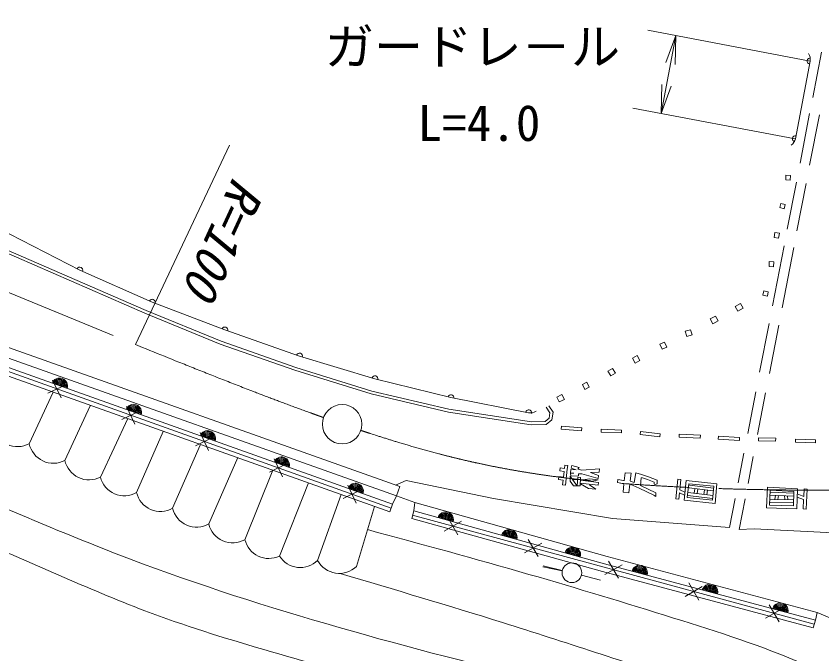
# Model space of a CAD drawing. Units: millimetres, scale not verified. Extents: x 40000 to 680000, y 20000 to 380000.
# Drawn here: x 149702 to 190614, y 262863 to 295236 of the extents above; entities that cross this region are included whole.
import ezdxf
from ezdxf.enums import TextEntityAlignment as Align

# ---------------------------------------------------------------- set-up
doc = ezdxf.new("R2010")
doc.units = ezdxf.units.MM
doc.header["$LTSCALE"] = 1000
doc.linetypes.add('CHAIN', pattern=[18.5, 12, -1.5, 3.5, -1.5])
for name, color, linetype, lineweight in [('M-BGD', 7, 'Continuous', 13), ('M-BGD-RSTR', 3, 'Continuous', 13), ('M-BMK', 2, 'CHAIN', 13), ('M-STR-HTXT', 7, 'Continuous', 13), ('M-STR-STR3', 7, 'Continuous', 13), ('M-TTL', 7, 'Continuous', 13)]:
    doc.layers.add(name, color=color, linetype=linetype, lineweight=lineweight)
doc.styles.add('ＭＳ ゴシック', font='')
doc.styles.get('ＭＳ ゴシック').set_extended_font_data('MS Gothic')

# ---------------------------------------------------------------- blocks, each defined once
blk = doc.blocks.new('open_arrow')
at = {"color": 0, "linetype": 'Continuous', "lineweight": -2}
blk.add_lwpolyline([(7.5, 1.25), (0, 0), (7.5, -1.25)], dxfattribs=at)

msp = doc.modelspace()

# ---------------------------------------------------------------- linework, layer by layer
at = {"layer": 'M-BGD'}
for p, q in [((190149, 291108), (190595, 293412)), ((190015, 292956), (189266, 289011)), ((189503, 287769), (189991, 290293)), ((189992, 287668), (190486, 290219)), ((188776, 286919), (188790, 287154)), ((189005, 286904), (188776, 286919)), ((188790, 287154), (189020, 287140)), ((188853, 284413), (189318, 286815)), ((189020, 287140), (189005, 286904)), ((152933, 282348), (144947, 286428)), ((189348, 284336), (189814, 286745)), ((188474, 285518), (188526, 285721)), ((188526, 285721), (188749, 285665)), ((188749, 285665), (188697, 285461)), ((156245, 280154), (144384, 285315)), ((156303, 280292), (144443, 285453)), ((188697, 285461), (188474, 285518)), ((188189, 283996), (188227, 284249)), ((188416, 283962), (188189, 283996)), ((188227, 284249), (188454, 284215)), ((188454, 284215), (188416, 283962)), ((188101, 280523), (188691, 283574)), ((188590, 280421), (189184, 283489)), ((187932, 282521), (187944, 282773)), ((187944, 282773), (188174, 282762)), ((188174, 282762), (188162, 282510)), ((156609, 280717), (152933, 282348)), ((188162, 282510), (187932, 282521)), ((187623, 281071), (187668, 281283)), ((187848, 281023), (187623, 281071)), ((187668, 281283), (187893, 281236)), ((187893, 281236), (187848, 281023)), ((160302, 279305), (156609, 280717)), ((186206, 280501), (186476, 280654)), ((186476, 280654), (186614, 280410)), ((160120, 278730), (156303, 280292)), ((186344, 280258), (186206, 280501)), ((186614, 280410), (186344, 280258)), ((160066, 278589), (156245, 280154)), ((184943, 279865), (185205, 280012)), ((185081, 279621), (184943, 279865)), ((185205, 280012), (185343, 279769)), ((185343, 279769), (185081, 279621)), ((187452, 277170), (187929, 279638)), ((187946, 277093), (188420, 279543)), ((146639, 279354), (169177, 271353)), ((164087, 277979), (160302, 279305)), ((183677, 279237), (183941, 279320)), ((183761, 278970), (183677, 279237)), ((184025, 279053), (183761, 278970)), ((183941, 279320), (184025, 279053)), ((146462, 278887), (169010, 270882)), ((163898, 277404), (160120, 278730)), ((182385, 278584), (182620, 278690)), ((182620, 278690), (182734, 278434)), ((168743, 270263), (146149, 278314)), ((146280, 278468), (168812, 270458)), ((163851, 277262), (160066, 278589)), ((182499, 278329), (182385, 278584)), ((182734, 278434), (182499, 278329)), ((146137, 278094), (168678, 270081)), ((167923, 276824), (164087, 277979)), ((181006, 277873), (181242, 278001)), ((181139, 277626), (181006, 277873)), ((181242, 278001), (181376, 277755)), ((167766, 276203), (163898, 277404)), ((181376, 277755), (181139, 277626)), ((167726, 276058), (163851, 277262)), ((179748, 277207), (179977, 277354)), ((179900, 276972), (179748, 277207)), ((180129, 277119), (179900, 276972)), ((179977, 277354), (180129, 277119)), ((151555, 276763), (151984, 275859)), ((171779, 275870), (167923, 276824)), ((178451, 276541), (178685, 276654)), ((178685, 276654), (178806, 276401)), ((150366, 273532), (151588, 276152)), ((151318, 276097), (152221, 276526)), ((171681, 275280), (167766, 276203)), ((178572, 276289), (178451, 276541)), ((178806, 276401), (178572, 276289)), ((186849, 274054), (187258, 276168)), ((171653, 275133), (167726, 276058)), ((175724, 275101), (171779, 275870)), ((177157, 275900), (177417, 276027)), ((177280, 275649), (177157, 275900)), ((177540, 275775), (177280, 275649)), ((177417, 276027), (177540, 275775)), ((187347, 273997), (187756, 276111)), ((152178, 272686), (153462, 275453)), ((155302, 275428), (155731, 274524)), ((176619, 275379), (176808, 275094)), ((176744, 275462), (176965, 275128)), ((155065, 274762), (155968, 275190)), ((175855, 274490), (171653, 275133)), ((175865, 274640), (171681, 275280)), ((176808, 275094), (176766, 274824)), ((176965, 275128), (176906, 274746)), ((153983, 271840), (155367, 274804)), ((176563, 274652), (175865, 274640)), ((176766, 274824), (176563, 274652)), ((176906, 274746), (176620, 274503)), ((155815, 271053), (157165, 274158)), ((176620, 274503), (175855, 274490)), ((177378, 274276), (177390, 274425)), ((178411, 274191), (177378, 274276)), ((177390, 274425), (178423, 274340)), ((178423, 274340), (178411, 274191)), ((179405, 274115), (179411, 274265)), ((180439, 274077), (179405, 274115)), ((179411, 274265), (180445, 274227)), ((180445, 274227), (180439, 274077)), ((181389, 273993), (181405, 274143)), ((181405, 274143), (182410, 274034)), ((158812, 273427), (159715, 273855)), ((159049, 274093), (159478, 273189)), ((182394, 273885), (181389, 273993)), ((182410, 274034), (182394, 273885)), ((183363, 273864), (183370, 274014)), ((184436, 273814), (183363, 273864)), ((183370, 274014), (184443, 273964)), ((184443, 273964), (184436, 273814)), ((185355, 273757), (185364, 273907)), ((186423, 273690), (185355, 273757)), ((185364, 273907), (186433, 273839)), ((186433, 273839), (186423, 273690)), ((187387, 273684), (187391, 273834)), ((187391, 273834), (188268, 273809)), ((188268, 273809), (188263, 273659)), ((189269, 273607), (189273, 273757)), ((189273, 273757), (190295, 273731)), ((190295, 273731), (190291, 273581)), ((157649, 270255), (159042, 273458)), ((188263, 273659), (187387, 273684)), ((190291, 273581), (189269, 273607)), ((186365, 271552), (186655, 273054)), ((186865, 271505), (187132, 272883)), ((159484, 269458), (160952, 272836)), ((162559, 272092), (163462, 272520)), ((162796, 272758), (163225, 271854)), ((161316, 268660), (162743, 272185)), ((177300, 272151), (177320, 272299)), ((177522, 272122), (177300, 272151)), ((177320, 272299), (177539, 272271)), ((177490, 271836), (177522, 272122)), ((177539, 272271), (177558, 272439)), ((177558, 272439), (177707, 272422)), ((177686, 272239), (177595, 271427)), ((177707, 272422), (177686, 272239)), ((177863, 272229), (177854, 272044)), ((178130, 272206), (177863, 272229)), ((177914, 272429), (177885, 272293)), ((177885, 272293), (178130, 272206)), ((177914, 272429), (178287, 272317)), ((178287, 272317), (178220, 272238)), ((178220, 272238), (178426, 272193)), ((178426, 272193), (179321, 272257)), ((179300, 272094), (178858, 272072)), ((178858, 272072), (179269, 271926)), ((179321, 272257), (179300, 272094)), ((180583, 271648), (180628, 272061)), ((180628, 272061), (180927, 272028)), ((169502, 271664), (168970, 271427)), ((173948, 270748), (169502, 271664)), ((177245, 271719), (177266, 271868)), ((177473, 271687), (177245, 271719)), ((177266, 271868), (177490, 271836)), ((177446, 271444), (177473, 271687)), ((177868, 271883), (177854, 272044)), ((177854, 272044), (178015, 272038)), ((178255, 271895), (177868, 271883)), ((178120, 271474), (177949, 271722)), ((178188, 271398), (178214, 271826)), ((178214, 271826), (178364, 271817)), ((178433, 272003), (178251, 271998)), ((178251, 271998), (178255, 271895)), ((178364, 271817), (178338, 271389)), ((178360, 271677), (179273, 271568)), ((179260, 271760), (178433, 272003)), ((179269, 271926), (179260, 271760)), ((180257, 271708), (180230, 271560)), ((180257, 271708), (180536, 271656)), ((180927, 272028), (180884, 271643)), ((181081, 271555), (181160, 272057)), ((181160, 272057), (181450, 271969)), ((181446, 271806), (181397, 271413)), ((181447, 271812), (181757, 271707)), ((181450, 271969), (181808, 271848)), ((181757, 271707), (182097, 271580)), ((181808, 271848), (182245, 271686)), ((182245, 271686), (182249, 271491)), ((183197, 270735), (183299, 271733)), ((183299, 271733), (183448, 271718)), ((183448, 271718), (183395, 271190)), ((183615, 270660), (183726, 271667)), ((183726, 271667), (185288, 271502)), ((163076, 267831), (164550, 271548)), ((166543, 271423), (166972, 270519)), ((169177, 271353), (169010, 270882)), ((177595, 271427), (177446, 271444)), ((177996, 271389), (177825, 271637)), ((177996, 271389), (178188, 271398)), ((178120, 271474), (178188, 271398)), ((178338, 271389), (178188, 271398)), ((178342, 271528), (179255, 271419)), ((178758, 271262), (178362, 271488)), ((179144, 271230), (178758, 271262)), ((178819, 271442), (179144, 271230)), ((179255, 271419), (179273, 271568)), ((180230, 271560), (180566, 271498)), ((180520, 271074), (180566, 271498)), ((180865, 271472), (180818, 271042)), ((180866, 271474), (181030, 271414)), ((180882, 271628), (181081, 271555)), ((181331, 271279), (182109, 270897)), ((181397, 271413), (182175, 271032)), ((182249, 271491), (182092, 271442)), ((182097, 271580), (182099, 271487)), ((183781, 270793), (183859, 271502)), ((183859, 271502), (185124, 271368)), ((183867, 271286), (185086, 271133)), ((183885, 271434), (185105, 271282)), ((184137, 271019), (184162, 271249)), ((185124, 271368), (185055, 270658)), ((185288, 271502), (185190, 270492)), ((187807, 270274), (187844, 271328)), ((187844, 271328), (189369, 271243)), ((189369, 271243), (189340, 270222)), ((165008, 267605), (166207, 270957)), ((166306, 270757), (167209, 271185)), ((169010, 270882), (168812, 270458)), ((169010, 270882), (169954, 270546)), ((180818, 271042), (180520, 271074)), ((182097, 270903), (182185, 270852)), ((182175, 271032), (182185, 270852)), ((183379, 271034), (183346, 270719)), ((183644, 270923), (183379, 271034)), ((183661, 271078), (183395, 271190)), ((185053, 270754), (183809, 270909)), ((185072, 270903), (183828, 271058)), ((184286, 271001), (184311, 271230)), ((184622, 270959), (184660, 271186)), ((184771, 270940), (184809, 271168)), ((187962, 270419), (187989, 271170)), ((187989, 271170), (189195, 271102)), ((187992, 270927), (189186, 270873)), ((187999, 271076), (189192, 271023)), ((188231, 270695), (188262, 270914)), ((188383, 270694), (188413, 270908)), ((188734, 270691), (188715, 270894)), ((188885, 270690), (188866, 270887)), ((189171, 270378), (189195, 271102)), ((189695, 270855), (189362, 270981)), ((189695, 270855), (189712, 271239)), ((189712, 271239), (189861, 271232)), ((189861, 271232), (189817, 270217)), ((168812, 270458), (168678, 270081)), ((169897, 270123), (169954, 270546)), ((169954, 270546), (179711, 267802)), ((179985, 269737), (173948, 270748)), ((183346, 270719), (183197, 270735)), ((185190, 270492), (183615, 270660)), ((185055, 270658), (183781, 270793)), ((185925, 269280), (186211, 270757)), ((186416, 269185), (186716, 270734)), ((189176, 270538), (187985, 270546)), ((189177, 270688), (187987, 270696)), ((189688, 270698), (189357, 270822)), ((189667, 270224), (189688, 270698)), ((166986, 267304), (167895, 270341)), ((169897, 270123), (169790, 269737)), ((169897, 270123), (179576, 267438)), ((189340, 270222), (187807, 270274)), ((189171, 270378), (187962, 270419)), ((189817, 270217), (189667, 270224)), ((169790, 269737), (179471, 267052)), ((169835, 269900), (190227, 264368)), ((172123, 268913), (171626, 269781)), ((185925, 269280), (179985, 269737)), ((172308, 269596), (171441, 269098)), ((186416, 269185), (187173, 269208)), ((187173, 269208), (192808, 268936)), ((176387, 268489), (175519, 267992)), ((176201, 267807), (175704, 268674)), ((179711, 267802), (190381, 264956)), ((180280, 266700), (179783, 267568)), ((177431, 267082), (176451, 267281)), ((177435, 267099), (176462, 267332)), ((179576, 267438), (190282, 264570)), ((180465, 267382), (179597, 266885)), ((178405, 266858), (179374, 266608)), ((179471, 267052), (190178, 264184)), ((184358, 265594), (183861, 266461)), ((184543, 266276), (183676, 265779)), ((188622, 265169), (187754, 264672)), ((188437, 264487), (187939, 265355)), ((190381, 264956), (190282, 264570)), ((190381, 264956), (193572, 263599)), ((190282, 264570), (190178, 264184))]:
    msp.add_line(p, q, dxfattribs=at)
msp.add_circle((177921, 266982), 500, dxfattribs=at)
for centre, radius, start, end in [((190015, 292956), 150, 79.2478, 259.2478), ((189524, 293049), 500, 349.2478, 34.2478), ((188775, 289105), 500, 304.2478, 349.2478), ((189266, 289011), 150, 79.2478, 259.2478), ((152933, 282348), 150, 336.0734, 152.9383), ((156609, 280717), 150, 339.0811, 156.0734), ((160302, 279305), 150, 340.6942, 159.0811), ((164087, 277979), 150, 343.2395, 160.6942), ((167923, 276824), 150, 346.1047, 163.2395), ((151913, 276466), 400, 340.4302, 160.4302), ((151913, 276466), 400, 340.4302, 160.4302), ((151913, 276466), 350, 340.4302, 160.4302), ((151913, 276466), 300, 340.4302, 160.4302), ((151913, 276466), 250, 340.4302, 160.4302), ((151913, 276466), 200, 340.4302, 160.4302), ((151913, 276466), 150, 340.4302, 160.4302), ((151913, 276466), 100, 340.4302, 160.4302), ((151913, 276466), 50, 340.4302, 160.4302), ((171779, 275870), 150, 348.964, 166.1047), ((155668, 275131), 400, 340.4302, 160.4302), ((155668, 275131), 400, 340.4302, 160.4302), ((155668, 275131), 350, 340.4302, 160.4302), ((155668, 275131), 300, 340.4302, 160.4302), ((155668, 275131), 250, 340.4302, 160.4302), ((155668, 275131), 200, 340.4302, 160.4302), ((155668, 275131), 150, 340.4302, 160.4302), ((155668, 275131), 100, 340.4302, 160.4302), ((155668, 275131), 50, 340.4302, 160.4302), ((175724, 275101), 150, 348.964, 168.964), ((175820, 275591), 500, 258.964, 303.964), ((149777, 274634), 1250, 191.8651, 298.1253), ((159424, 273796), 400, 340.4302, 160.4302), ((159424, 273796), 400, 340.4302, 160.4302), ((159424, 273796), 350, 340.4302, 160.4302), ((159424, 273796), 300, 340.4302, 160.4302), ((159424, 273796), 250, 340.4302, 160.4302), ((159424, 273796), 200, 340.4302, 160.4302), ((159424, 273796), 150, 340.4302, 160.4302), ((159424, 273796), 100, 340.4302, 160.4302), ((159424, 273796), 50, 340.4302, 160.4302), ((151590, 273789), 1250, 191.8651, 298.0884), ((153401, 272946), 1250, 192.0128, 297.7801), ((163179, 272461), 400, 340.4302, 160.4302), ((163179, 272461), 400, 340.4302, 160.4302), ((163179, 272461), 350, 340.4302, 160.4302), ((163179, 272461), 300, 340.4302, 160.4302), ((163179, 272461), 250, 340.4302, 160.4302), ((163179, 272461), 200, 340.4302, 160.4302), ((163179, 272461), 150, 340.4302, 160.4302), ((163179, 272461), 100, 340.4302, 160.4302), ((163179, 272461), 50, 340.4302, 160.4302), ((155197, 272139), 1250, 193.8294, 299.6336), ((166934, 271126), 400, 340.4302, 160.4302), ((166934, 271126), 400, 340.4302, 160.4302), ((166934, 271126), 350, 340.4302, 160.4302), ((166934, 271126), 300, 340.4302, 160.4302), ((166934, 271126), 250, 340.4302, 160.4302), ((166934, 271126), 200, 340.4302, 160.4302), ((166934, 271126), 150, 340.4302, 160.4302), ((157031, 271342), 1250, 193.3734, 299.6336), ((166934, 271126), 100, 340.4302, 160.4302), ((166934, 271126), 50, 340.4302, 160.4302), ((158866, 270544), 1250, 193.3734, 299.6336), ((171510, 269675), 400, 344.4973, 164.4973), ((171510, 269675), 400, 344.4973, 164.4973), ((171510, 269675), 350, 344.4973, 164.4973), ((171510, 269675), 300, 344.4973, 164.4973), ((171510, 269675), 250, 344.4973, 164.4973), ((171510, 269675), 200, 344.4973, 164.4973), ((171510, 269675), 150, 344.4973, 164.4973), ((171510, 269675), 100, 344.4973, 164.4973), ((171510, 269675), 50, 344.4973, 164.4973), ((160700, 269747), 1250, 193.3734, 299.5534), ((174737, 268780), 400, 344.4973, 164.4973), ((174737, 268780), 400, 344.4973, 164.4973), ((174737, 268780), 350, 344.4973, 164.4973), ((174737, 268780), 300, 344.4973, 164.4973), ((174737, 268780), 250, 344.4973, 164.4973), ((174737, 268780), 200, 344.4973, 164.4973), ((174737, 268780), 150, 344.4973, 164.4973), ((174737, 268780), 100, 344.4973, 164.4973), ((174737, 268780), 50, 344.4973, 164.4973), ((162531, 268956), 1250, 193.695, 295.8424), ((177963, 267885), 400, 344.4973, 164.4973), ((177963, 267885), 400, 344.4973, 164.4973), ((177963, 267885), 350, 344.4973, 164.4973), ((177963, 267885), 300, 344.4973, 164.4973), ((177963, 267885), 250, 344.4973, 164.4973), ((177963, 267885), 200, 344.4973, 164.4973), ((177963, 267885), 150, 344.4973, 164.4973), ((177963, 267885), 100, 344.4973, 164.4973), ((164133, 268497), 1250, 212.2314, 314.459), ((166110, 268196), 1250, 208.1988, 314.459), ((177963, 267885), 50, 344.4973, 164.4973), ((181360, 266960), 400, 345.004, 165.004), ((181360, 266960), 400, 345.004, 165.004), ((181360, 266960), 350, 345.004, 165.004), ((181360, 266960), 300, 345.004, 165.004), ((181360, 266960), 250, 345.004, 165.004), ((181360, 266960), 200, 345.004, 165.004), ((181360, 266960), 150, 345.004, 165.004), ((181360, 266960), 100, 345.004, 165.004), ((181360, 266960), 50, 345.004, 165.004), ((184929, 266004), 400, 345.004, 165.004), ((184929, 266004), 400, 345.004, 165.004), ((184929, 266004), 350, 345.004, 165.004), ((184929, 266004), 300, 345.004, 165.004), ((184929, 266004), 250, 345.004, 165.004), ((184929, 266004), 200, 345.004, 165.004), ((184929, 266004), 150, 345.004, 165.004), ((184929, 266004), 100, 345.004, 165.004), ((184929, 266004), 50, 345.004, 165.004), ((188497, 265048), 400, 345.004, 165.004), ((188497, 265048), 400, 345.004, 165.004), ((188497, 265048), 350, 345.004, 165.004), ((188497, 265048), 300, 345.004, 165.004), ((188497, 265048), 250, 345.004, 165.004), ((188497, 265048), 200, 345.004, 165.004), ((188497, 265048), 150, 345.004, 165.004), ((188497, 265048), 100, 345.004, 165.004), ((188497, 265048), 50, 345.004, 165.004)]:
    msp.add_arc(centre, radius, start, end, dxfattribs=at)
for points, knots in [([(100656, 287989), (102526, 287523), (104396, 287056), (106175, 286358), (108617, 285399), (110888, 284002), (113278, 282902), (117007, 281186), (121024, 280190), (124988, 279063), (130980, 277359), (136852, 275354), (142602, 273016), (146900, 271267), (151131, 269332), (155464, 267688), (162440, 265042), (169682, 263152), (176964, 261353), (180152, 260566), (183347, 259796), (186371, 258570), (187655, 258049), (188909, 257445), (190162, 256842)], [0, 0, 0, 0, 1, 1, 1, 2, 2, 2, 3, 3, 3, 4, 4, 4, 5, 5, 5, 6, 6, 6, 7, 7, 7, 8, 8, 8, 8]), ([(139286, 271474), (142052, 270615), (144818, 269757), (147510, 268701), (150447, 267551), (153296, 266166), (156243, 265051), (160202, 263554), (164338, 262543), (168395, 261309), (171067, 260496), (173704, 259585), (176342, 258675)], [0, 0, 0, 0, 1, 1, 1, 2, 2, 2, 3, 3, 3, 4, 4, 4, 4]), ([(167545, 269172), (170282, 268429), (173019, 267686), (175742, 266899), (178198, 266190), (180642, 265444), (183088, 264682), (185338, 263981), (187589, 263265), (189742, 262325), (191394, 261603), (192989, 260749), (194584, 259894)], [0, 0, 0, 0, 1, 1, 1, 2, 2, 2, 3, 3, 3, 4, 4, 4, 4]), ([(166155, 266947), (168909, 266127), (171663, 265308), (174402, 264451), (177551, 263464), (180681, 262427), (183827, 261401), (186428, 260553), (189040, 259713), (191497, 258536), (192676, 257972), (193819, 257330), (194963, 256688)], [0, 0, 0, 0, 1, 1, 1, 2, 2, 2, 3, 3, 3, 4, 4, 4, 4])]:
    msp.add_open_spline(points, degree=3, knots=knots, dxfattribs=at)
at = {"layer": 'M-BGD-RSTR'}
msp.add_circle((166255, 274517), 1000, dxfattribs=at)
at = {"layer": 'M-BMK'}
msp.add_line((109305, 297652), (155757, 278564), dxfattribs=at)
for points, knots in [([(155757, 278564), (157723, 277769), (159689, 276975), (161668, 276213), (161997, 276085), (162328, 275959), (162658, 275834), (162989, 275709), (163320, 275585), (163651, 275462), (163982, 275339), (164314, 275217), (164646, 275097), (164730, 275067), (164813, 275037), (164897, 275007), (164952, 274987), (165008, 274967), (165063, 274947), (165073, 274944), (165082, 274940), (165091, 274937), (165101, 274934), (165110, 274930), (165119, 274927), (165128, 274924), (165138, 274920), (165147, 274917), (165171, 274908), (165195, 274900), (165220, 274891), (165236, 274885), (165252, 274880), (165268, 274874), (165271, 274873), (165274, 274872), (165276, 274871), (165279, 274870), (165282, 274869), (165285, 274868), (165287, 274867), (165290, 274866), (165293, 274865), (165298, 274864), (165302, 274862), (165307, 274860), (165308, 274860), (165309, 274859), (165310, 274859), (165311, 274859), (165311, 274859), (165312, 274858), (165313, 274858), (165314, 274858), (165315, 274857), (165316, 274857), (165317, 274857), (165318, 274856), (165318, 274856), (165319, 274856), (165320, 274855), (165321, 274855), (165322, 274855), (165323, 274854)], [0, 0, 0, 0, 1, 1, 1, 2, 2, 2, 3, 3, 3, 4, 4, 4, 5, 5, 5, 6, 6, 6, 7, 7, 7, 8, 8, 8, 9, 9, 9, 10, 10, 10, 11, 11, 11, 12, 12, 12, 13, 13, 13, 14, 14, 14, 15, 15, 15, 16, 16, 16, 17, 17, 17, 18, 18, 18, 19, 19, 19, 20, 20, 20, 21, 21, 21, 21]), ([(167197, 274209), (167213, 274204), (167229, 274199), (167245, 274193), (167261, 274188), (167276, 274183), (167292, 274178), (167308, 274172), (167324, 274167), (167340, 274162), (167397, 274143), (167455, 274124), (167513, 274105), (167571, 274086), (167629, 274067), (167687, 274048), (168165, 273894), (168643, 273742), (169124, 273597), (169779, 273398), (170438, 273211), (171100, 273036), (171762, 272861), (172428, 272699), (173097, 272553), (173924, 272372), (174756, 272215), (175592, 272079), (176428, 271943), (177267, 271829), (178109, 271734), (178950, 271640), (179794, 271566), (180638, 271503), (185900, 271110), (191183, 271151), (196466, 271193)], [0, 0, 0, 0, 1, 1, 1, 2, 2, 2, 3, 3, 3, 4, 4, 4, 5, 5, 5, 6, 6, 6, 7, 7, 7, 8, 8, 8, 9, 9, 9, 10, 10, 10, 11, 11, 11, 12, 12, 12, 12])]:
    msp.add_open_spline(points, degree=3, knots=knots, dxfattribs=at)
at = {"layer": 'M-STR-HTXT'}
msp.add_line((160538, 288693), (155757, 278564), dxfattribs=at)
at = {"layer": 'M-STR-STR3'}
for p, q in [((181773, 294521), (190015, 292956)), ((182445, 290300), (183195, 294251)), ((181022, 290570), (189265, 289005))]:
    msp.add_line(p, q, dxfattribs=at)
at = {"layer": 'M-TTL'}
for p, q in [((177825, 271637), (177839, 271887)), ((177839, 271887), (177948, 271712)), ((177949, 271722), (178208, 271694)), ((178360, 271677), (178836, 271743)), ((178836, 271743), (179252, 271693)), ((179252, 271693), (178894, 271612)), ((181030, 271414), (181331, 271279))]:
    msp.add_line(p, q, dxfattribs=at)

# ---------------------------------------------------------------- block references
at = {"layer": 'M-STR-STR3', "xscale": 193, "yscale": 193}
for p, rotation in [((183195, 294251), 259.2), ((182445, 290300), 79.2)]:
    msp.add_blockref('open_arrow', p, dxfattribs=dict(at, rotation=rotation))

# ---------------------------------------------------------------- texts
at = {"layer": 'M-STR-HTXT', "style": 'ＭＳ ゴシック', "oblique": 15}
msp.add_text('R=100', height=1833, rotation=245.253, dxfattribs=at).set_placement((161578, 286772), align=Align.MIDDLE_LEFT)
at = {"layer": 'M-STR-STR3', "style": 'ＭＳ ゴシック'}
for s, p in [('ガードレ－ル', (165368, 292220)), ('L=4.0', (170086, 288349))]:
    msp.add_text(s, height=1833, dxfattribs=at).set_placement(p, align=Align.BOTTOM_LEFT)

doc.saveas('drawing.dxf')
